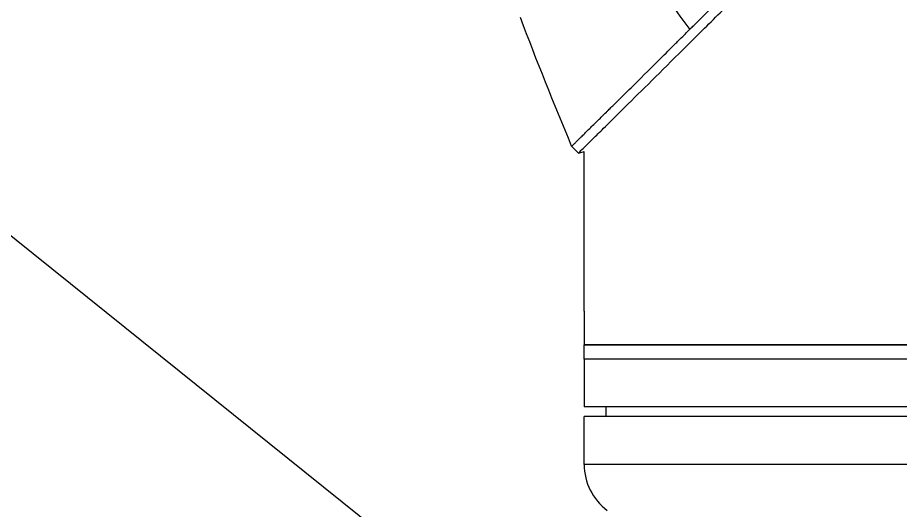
# Model space of a CAD drawing. Header units: millimetres. Extents: x 0 to 4378, y 0 to 2376.
# Drawn here: x 1378.5 to 1470.7, y 1111.5 to 1162.9 of the extents above; entities that cross this region are included whole.
import ezdxf

# ---------------------------------------------------------------- set-up
doc = ezdxf.new("R2010")
doc.units = ezdxf.units.MM
doc.header["$LTSCALE"] = 0.2
doc.styles.add('Rainbow-5.0 Style', font='malgunsl.ttf')
doc.dimstyles.new('Rainbow-5.0 Style', dxfattribs={"dimtxt": 4, "dimasz": 2.5, "dimexe": 1, "dimexo": 1, "dimgap": 1, "dimtad": 1, "dimdsep": 46, "dimtxsty": 'Rainbow-5.0 Style', "dimcen": 0, "dimclrd": 251, "dimclre": 251, "dimclrt": 7, "dimazin": 3, "dimtp": 0.1, "dimtm": 0.1, "dimtfac": 0.61, "dimtmove": 0, "dimatfit": 3, "dimfxl": 1, "dimlwd": -1, "dimlwe": -1, "dimarcsym": 1})

# ---------------------------------------------------------------- blocks, each defined once
blk = doc.blocks.new('Blk$A47R2-4W24B')
for p, q in [((-208, 546.513), (-208.707, 547.22)), ((-208, 546.513), (-207.4, 546.672)), ((-207.4, 530), (-207.4, 546.672)), ((-207.398, 529.5), (-207.398, 526.5)), ((-89.4, 526.5), (-207.4, 526.5)), ((-207.4, 525), (-207.4, 526.5)), ((-207.398, 526.5), (-89.4, 526.5)), ((-89.4, 525), (-207.4, 525)), ((-89.4, 525), (-207.4, 525)), ((-207.4, 525), (-207.4, 520)), ((-89.4, 520), (-207.4, 520)), ((-205.095, 519), (-205.113, 520)), ((-89.4, 519), (-207.4, 519)), ((-207.4, 514), (-207.4, 519)), ((-89.4, 514), (-207.4, 514))]:
    blk.add_line(p, q)
blk.add_arc((-201.4, 514), 6, 180, 233.1301)
for points in [[(-204.538, 570.581), (-201.828, 566.826), (-199.109, 563.105), (-196.38, 559.419)], [(-208.707, 547.22), (-210.559, 551.671), (-212.345, 556.15), (-214.062, 560.655)], [(-208, 546.513), (-208, 546.513), (-208, 546.513), (-208, 546.513)]]:
    blk.add_open_spline(points, degree=3)
for points, knots in [([(-196.38, 559.419), (-196.362, 559.437), (-196.299, 559.5), (-196.157, 559.641), (-196.101, 559.697), (-195.932, 559.864), (-195.819, 559.976), (-195.479, 560.314), (-195.251, 560.542), (-194.56, 561.229), (-194.093, 561.694), (-193.303, 562.481), (-192.984, 562.798), (-192.34, 563.44), (-192.015, 563.764), (-191.196, 564.579), (-190.699, 565.075), (-189.945, 565.827), (-189.692, 566.08), (-189.311, 566.46), (-189.183, 566.587), (-188.992, 566.778), (-188.928, 566.842), (-188.847, 566.923), (-188.684, 567.085), (-188.671, 567.098)], [-1.054271, -1.054271, -1.054271, -1.054271, -1.016011, -1.016011, -0.991173, -0.991173, -0.941498, -0.941498, -0.842144, -0.842144, -0.643564, -0.643564, -0.511372, -0.511372, -0.379025, -0.379025, -0.180334, -0.180334, -0.080976, -0.080976, -0.031296, -0.031296, -0.006457, -0.006457, -0.000001, -0.000001, -0.000001, -0.000001]), ([(-208, 546.513), (-208, 546.513), (-207.945, 546.567), (-207.726, 546.783), (-207.562, 546.944), (-207.201, 547.3), (-207.034, 547.464), (-206.591, 547.901), (-206.298, 548.189), (-205.779, 548.701), (-205.579, 548.899), (-205.124, 549.348), (-204.866, 549.602), (-203.869, 550.587), (-203.043, 551.403), (-200.303, 554.115), (-198.139, 556.261), (-194.547, 559.831), (-193.292, 561.08), (-191.343, 563.021), (-190.681, 563.681), (-189.674, 564.685), (-189.335, 565.023), (-188.824, 565.533), (-188.653, 565.704), (-188.199, 566.157), (-187.989, 566.366), (-187.964, 566.391)], [0, 0, 0, 0, 0.449356, 0.449356, 0.898467, 0.898467, 1.197468, 1.197468, 1.595858, 1.595858, 1.82337, 1.82337, 2.083118, 2.083118, 2.775822, 2.775822, 4.159486, 4.159486, 4.850949, 4.850949, 5.197063, 5.197063, 5.370242, 5.370242, 5.456832, 5.456832, 5.599134, 5.599134, 5.599134, 5.599134]), ([(-208.707, 547.22), (-208.707, 547.22), (-208.707, 547.22), (-208.707, 547.22), (-208.658, 547.268), (-208.536, 547.388), (-208.509, 547.415), (-208.418, 547.505), (-208.345, 547.576), (-208.174, 547.745), (-208.075, 547.842), (-207.861, 548.053), (-207.748, 548.164), (-207.392, 548.516), (-207.123, 548.78), (-206.557, 549.338), (-206.267, 549.624), (-205.678, 550.205), (-205.386, 550.494), (-205.006, 550.869), (-204.938, 550.937), (-204.751, 551.122), (-204.631, 551.24), (-204.244, 551.622), (-203.968, 551.895), (-203.182, 552.672), (-202.651, 553.198), (-201.252, 554.584), (-200.35, 555.478), (-198.917, 556.899), (-198.426, 557.386), (-197.798, 558.01), (-197.671, 558.136), (-197.354, 558.452), (-197.161, 558.643), (-196.87, 558.932), (-196.773, 559.029), (-196.626, 559.175), (-196.577, 559.223), (-196.452, 559.348), (-196.395, 559.404), (-196.38, 559.419)], [-0.8441102, -0.8441102, -0.8441102, -0.8441102, -0.843958, -0.843958, -0.7585248, -0.7585248, -0.7370027, -0.7370027, -0.6943038, -0.6943038, -0.6506717, -0.6506717, -0.610004, -0.610004, -0.533695, -0.533695, -0.4669865, -0.4669865, -0.4087151, -0.4087151, -0.3960011, -0.3960011, -0.3745212, -0.3745212, -0.3281531, -0.3281531, -0.2469126, -0.2469126, -0.1250047, -0.1250047, -0.0640569, -0.0640569, -0.0488199, -0.0488199, -0.0259823, -0.0259823, -0.014544, -0.014544, -0.0088247, -0.0088247, -0.000001, -0.000001, -0.000001, -0.000001]), ([(-207.4, 530), (-207.4, 530), (-207.4, 529.99), (-207.4, 529.972), (-207.4, 529.953), (-207.399, 529.925), (-207.399, 529.89), (-207.399, 529.855), (-207.399, 529.812), (-207.398, 529.765), (-207.398, 529.718), (-207.398, 529.664), (-207.398, 529.61), (-207.398, 529.574), (-207.398, 529.537), (-207.398, 529.5)], [0.5001155, 0.5001155, 0.5001155, 0.5001155, 0.6074676, 0.6074676, 0.6074676, 0.7149351, 0.7149351, 0.7149351, 0.8224051, 0.8224051, 0.8224051, 0.9298767, 0.9298767, 0.9298767, 1, 1, 1, 1])]:
    blk.add_open_spline(points, degree=3, knots=knots)

msp = doc.modelspace()

# ---------------------------------------------------------------- block references
msp.add_blockref('Blk$A47R2-4W24B', (1645.046, 602.257))

# ---------------------------------------------------------------- leaders
at = {"annotation_type": 0, "has_hookline": 1, "hookline_direction": 1, "text_width": 101.602}
msp.add_leader([(1496.648, 1044.674), (1372.305, 1144.505), (1359.805, 1144.505)], dimstyle='Rainbow-5.0 Style', override={"dimscale": 5, "dimgap": 1, "dimtad": 1}, dxfattribs=at)

doc.saveas('drawing.dxf')
